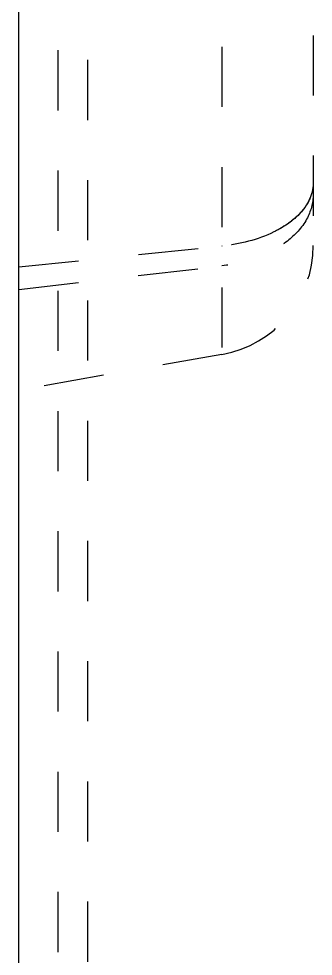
# Model space of a CAD drawing. Header units: millimetres. Extents: x 1147 to 12155, y -6137 to -4403.
# Drawn here: x 3268.09 to 3276.09, y -5144.75 to -5119.28 of the extents above; entities that cross this region are included whole.
import ezdxf

# ---------------------------------------------------------------- set-up
doc = ezdxf.new("R2010")
doc.units = ezdxf.units.MM
doc.header["$LTSCALE"] = 16.335
doc.linetypes.add('HIDDEN', pattern=[0.2, 0.1, -0.1])
doc.layers.get('0').update_dxf_attribs({"linetype": 'CONTINUOUS'})
doc.layers.add('DEFAULT_2', color=8, linetype='HIDDEN')

msp = doc.modelspace()

# ---------------------------------------------------------------- linework, layer by layer
at = {"color": 7, "linetype": 'Continuous'}
msp.add_line((3268.086, -5503.772), (3268.086, -5023.709), dxfattribs=at)
at = {"layer": 'DEFAULT_2', "color": 8, "linetype": 'HIDDEN'}
for p, q in [((3273.607, -5071.035), (3273.607, -5128.396)), ((3276.086, -5073.989), (3276.086, -5125.436)), ((3269.144, -5107.066), (3269.144, -5185.847)), ((3269.958, -5110.595), (3269.958, -5185.967)), ((3268.086, -5126.017), (3273.607, -5125.451)), ((3268.086, -5126.632), (3273.607, -5125.991)), ((3273.607, -5128.396), (3268.086, -5129.369))]:
    msp.add_line(p, q, dxfattribs=at)
msp.add_arc((3273.086, -5125.441), 3, 280, 0, dxfattribs=at)
for points, knots in [([(3276.086, -5123.735), (3276.086, -5123.942), (3275.931, -5124.4), (3275.365, -5124.919), (3274.562, -5125.291), (3273.939, -5125.417), (3273.607, -5125.451)], [0, 0, 0, 0, 0.191639, 0.418991, 0.692147, 1, 1, 1, 1]), ([(3276.086, -5123.735), (3276.086, -5123.785), (3276.07, -5123.995), (3275.989, -5124.196), (3275.905, -5124.331)], [0, 0, 0, 0, 0.241922, 1, 1, 1, 1]), ([(3276.086, -5124.048), (3276.086, -5124.281), (3275.941, -5124.782), (3275.379, -5125.38), (3274.571, -5125.808), (3273.94, -5125.953), (3273.607, -5125.991)], [0, 0, 0, 0, 0.205116, 0.436923, 0.704509, 1, 1, 1, 1]), ([(3275.905, -5124.331), (3275.875, -5124.38), (3275.73, -5124.581), (3275.54, -5124.747), (3275.384, -5124.855)], [0, 0, 0, 0, 0.232687, 1, 1, 1, 1]), ([(3275.384, -5124.855), (3275.267, -5124.936), (3274.719, -5125.249), (3274.091, -5125.402), (3273.607, -5125.451)], [0, 0, 0, 0, 0.226678, 1, 1, 1, 1])]:
    msp.add_open_spline(points, degree=3, knots=knots, dxfattribs=at)

doc.saveas('drawing.dxf')
